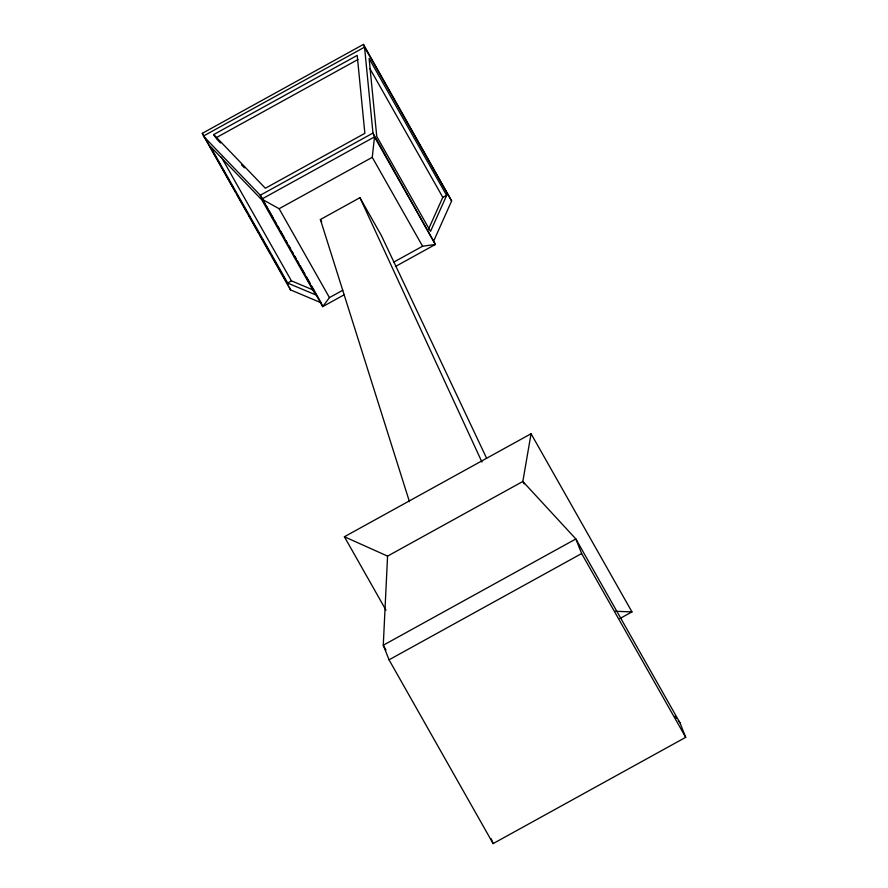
<?xml version="1.0" encoding="UTF-8"?>
<svg xmlns="http://www.w3.org/2000/svg" width="888" height="888" viewBox="0 0 888 888"><rect width="100%" height="100%" fill="white"/><g stroke="black" fill="none" stroke-linecap="round" stroke-linejoin="round"><path stroke-width="1.33" d="M524.197 483.882L522.832 481.474L387.568 556.11L383.272 645.232L389.044 659.817L493.118 843.6L685.703 737.329L679.931 722.754L575.857 538.961L522.832 481.474L531.068 433.744L344.4 536.752L385.98 610.167M433.877 240.604L451.637 200.954L364.546 47.153L203.385 136.086L260.273 195.238L372.971 133.056L435.398 244.444L422.588 246.22L372.261 157.331L374.492 136.896L372.971 133.056L364.546 47.153L363.458 44.4L202.298 133.333L290.476 289.877L321.179 302.797L322.699 306.638L344.511 294.594M428.338 229.592L442.801 197.325L446.642 195.416L369.108 58.486L376.756 136.452L430.525 231.402L446.642 195.416M342.757 290.265L329.448 297.613L322.699 306.638L260.273 195.238L265.013 203.607M287.723 283.106L315.584 294.827L261.816 199.878L210.19 146.187L287.723 283.106L291.431 280.852L314.23 290.443M213.731 134.554L357.209 55.378L364.857 133.344L265.368 188.245L213.731 134.554L215.051 136.841M215.706 137.984L357.975 59.485M395.404 266.511L435.398 244.444L374.492 136.896L261.793 199.079L279.121 208.724L372.261 157.331M409.446 501.665L320.39 219.514L359.94 197.68L381.318 235.431L486.524 458.042M393.562 262.238L422.588 246.22M389.044 659.817L581.629 553.546L575.857 538.961L383.272 645.232L385.991 650.038M619.835 618.57L631.956 611.888L531.068 433.744M615.329 611.277L631.956 611.888M344.4 536.752L387.568 556.11M216.672 138.983L220.49 142.957M241.525 164.835L244.4 167.821M674.991 716.15L676.645 718.348M678.288 720.557L679.931 722.754M363.458 44.4L451.637 200.954M370.019 68.809L442.801 197.325M581.629 553.546L685.703 737.329M320.39 219.514L321.722 221.867M279.121 208.724L329.448 297.613M266.356 205.994L267.71 208.391M269.064 210.778L273.127 217.949M274.481 220.335L275.835 222.722M277.866 226.307L279.221 228.704M280.575 231.091L284.637 238.262M285.991 240.648L287.335 243.046M288.689 245.432L290.72 249.017M292.074 251.404L293.429 253.802M294.783 256.188L296.137 258.575M297.491 260.972L298.845 263.359M300.2 265.745L304.939 274.115M306.293 276.501L310.345 283.672M311.699 286.058L321.179 302.797M221.378 157.143L291.431 280.852M202.298 133.333L235.631 192.208M236.996 194.605L247.208 212.632M248.562 215.04L258.774 233.056M260.129 235.464L270.341 253.491M271.695 255.888L288.034 284.726M359.94 197.68L481.962 462.071M289.388 287.135L290.476 289.877M491.197 838.738L493.118 843.6"/></g></svg>
